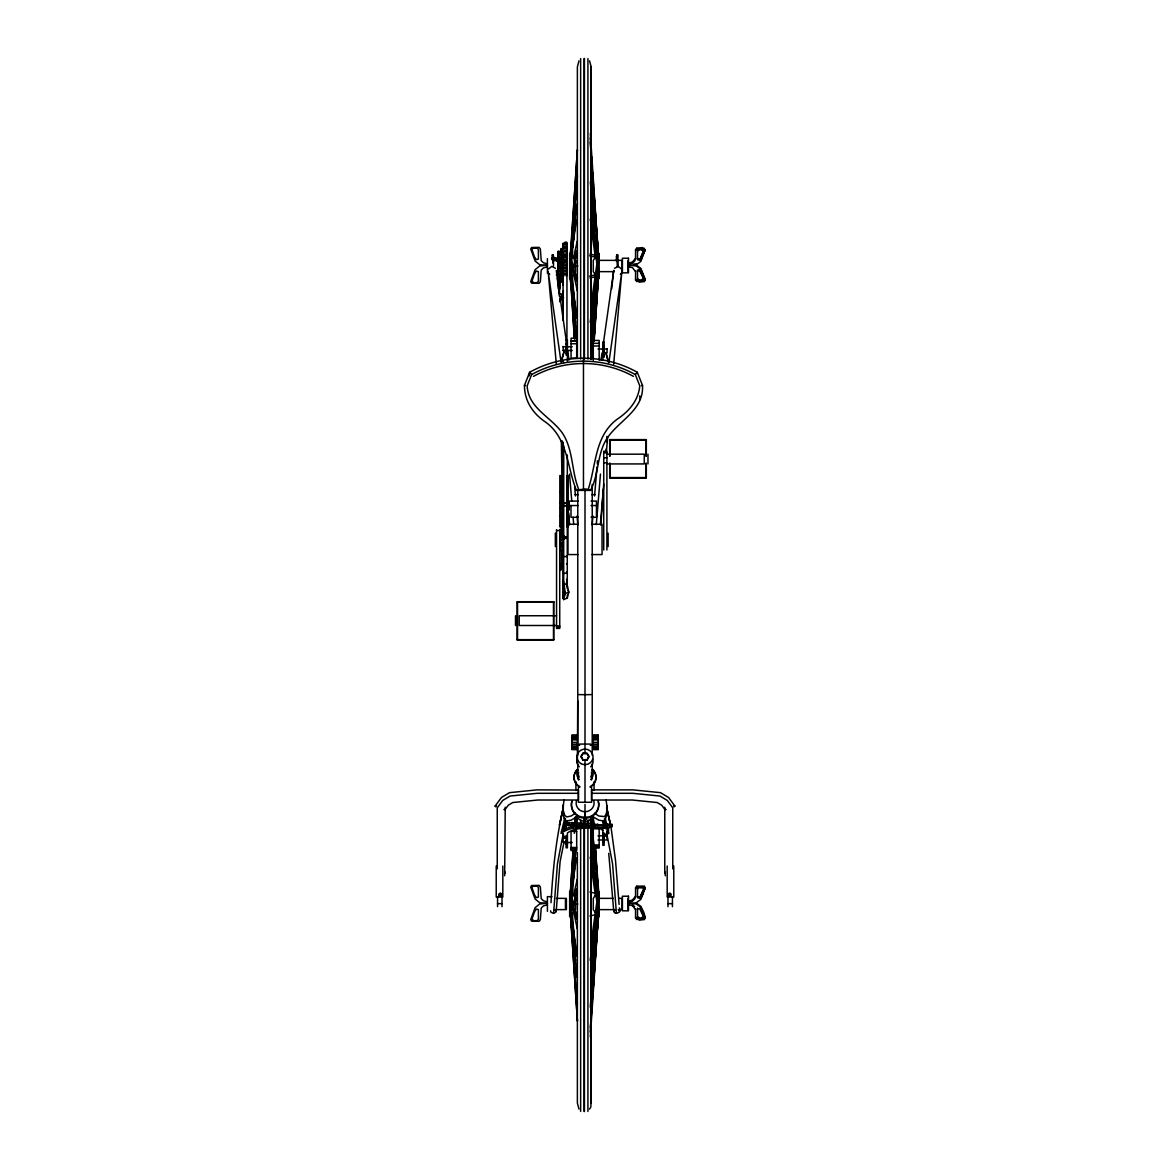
<?xml version="1.0" encoding="UTF-8"?>
<svg xmlns="http://www.w3.org/2000/svg" width="1170" height="1170" viewBox="0 0 1170 1170"><rect width="100%" height="100%" fill="white"/><g stroke="black" fill="none" stroke-linecap="round" stroke-linejoin="round"><path stroke-width="1.5" d="M562.975 442.158L562.916 536.942L564.423 536.942M563.048 320.346L563.092 256.742L566.967 256.742L566.923 347.622M563.077 249.283L563.092 247.616L566.967 247.616L566.967 249.283M563.077 246.885L563.092 243.345L566.967 243.345L566.967 257.458M563.75 445.77L563.691 536.913L562.916 536.942L567.274 536.942L567.333 454.925M566.909 353.428L566.923 349.815M566.967 253.437L566.967 252.31M566.967 246.885L566.967 243.345M495.202 805.925L501.447 797.487L509.52 792.66L537.176 789.867L578.433 790.043L578.448 800.017L537.688 800.017L512.767 802.532L508.292 805.209L505.118 809.494M585 804.404L585.044 818.152L588.554 817.757A13.704 13.133 0 0 0 598.309 801.669M664.882 809.494L661.708 805.209L657.233 802.532L632.312 800.017L591.625 800.017L591.552 789.867L632.824 789.867L660.48 792.66L668.553 797.487L674.797 805.925M552.094 259.813L552.342 254.884L553.278 254.884L553.834 260.778M552.854 263.089L553.278 254.884M550.982 902.699C552.84 870.831 555.911 838.831 563.399 807.768L559.421 825.245L563.297 807.476M550.558 910.772L550.997 912.322L553.571 913.36L557.417 863.986L563.106 834.181M553.571 913.36L556.174 911.869L560.094 861.632L564.115 841.581M616.166 260.778L616.722 254.884L617.658 254.884L618.243 266.394L621.533 268.983M617.102 260.778L617.658 254.884M570.39 257.356L570.404 258.877L577.337 150.096M571.53 258.848L572.013 251.608M572.744 240.742L573.359 231.689M576.284 188.253L576.035 191.865L576.883 179.215M593.526 327.892L593.76 324.265L593.439 327.892M594.492 313.37L594.974 306.116M595.208 302.489L596.773 278.884M594.184 340.748L597.08 297.165M597.329 293.538L598.162 280.829M570.039 896.659L573.183 849.639M574.28 833.347L574.528 829.72M575.026 822.481L575.391 817.055M571.53 896.849L572.013 889.595M572.744 878.743L572.993 875.116M593.526 965.894L593.76 962.266L593.439 965.894M594.974 944.102L594.36 953.184L594.945 946.018M595.208 940.475L596.656 918.684M590.323 1036.839L598.162 918.83M598.674 909.748L598.411 915.189L598.382 912.366M591.084 359.395L591.347 355.768M593.351 326.752L593.731 321.311M594.243 314.057L597.49 270.723M592.722 357.727L593.234 350.473M593.863 341.406L598.777 270.665L597.285 270.445M600.853 525.213L603.34 488.928M605.841 452.644L606.089 449.017M606.587 441.763L606.952 436.322M590.835 1001.023L591.464 991.955M593.234 966.552L593.731 959.298M594.111 953.857L597.139 910.333M590.207 1031.998L598.747 908.593L598.382 909.514M571.486 242.585L570.229 255.879L577.41 149.935M571.53 255.777L571.911 250.307M574.075 219.316L574.455 213.847M575.099 204.735L575.596 197.438M570.39 893.924L573.081 849.903M574.85 824.382L575.362 817.099M571.53 893.763L571.779 890.121M574.075 857.303L574.455 851.833M576.371 824.499L576.751 819.029M570.156 261.861L570.975 258.161L576.693 281.473M570.975 251.009L571.516 243.769M572.203 234.731L572.744 227.492M573.432 218.439L573.841 213.013M574.792 200.348L575.055 196.736M576.02 184.07L576.284 180.458M572.072 256.581L572.481 251.155M572.759 247.543L573.578 236.676M573.841 233.064L574.119 229.452M575.347 213.159L575.611 209.547M594.535 313.443L594.945 308.017M595.354 302.591L596.173 291.754M596.583 286.328L597.124 279.103M593.994 340.645L598.396 276.983M570.156 899.862L570.975 896.161L576.693 919.474M570.975 889.01L571.516 881.77M572.203 872.718L572.744 865.478M573.432 856.44L573.841 851.014M576.02 822.071L576.284 818.444M572.072 894.582L572.481 889.156M572.759 885.529L573.432 876.491M573.841 871.065L574.119 867.438M595.354 940.592L596.173 929.74M596.451 926.128L597.124 917.09M590.323 1027.435L590.865 1020.196M591.406 1012.971L592.225 1002.134M592.634 996.708L598.396 914.984M570.39 266.979L577.453 175.646M574.645 228.413L570.96 267.067M575.099 222.973L575.538 217.518M575.991 212.062L576.576 204.794M592.166 525.081L592.912 515.985M594.565 496.007L596.978 466.932M611.705 288.858L613.723 270.504L613.738 271.674M596.305 524.511L600.473 474.099M600.459 523.941L603.764 484M606.469 451.313L607.669 436.79M613.68 364.162L621.855 271.279L608.868 362.729M570.39 904.98L574.47 849.976M575.962 831.811L576.254 828.17M576.561 824.543L577.293 815.461M571.677 902.757L574.499 868.228M505.235 807.183L504.665 875.803M577.731 700.918L577.38 763.22M591.186 1096.29L590.835 1107.069L589.563 1109.131M589.563 60.869L591.186 66.924L590.718 359.292M591.04 343.541L597.095 278.241M591.216 358.195L598.382 274.365M591.04 981.542L596.919 918.04M590.207 1007.077L598.777 914.56M559.582 289.078L561.073 273.268M562.243 260.969L563.092 252.193L562.258 262.065M561.424 270.811L559.26 293.568L563.092 294.27L563.428 290.716M591.04 328.711L594.155 296.112M594.492 292.5L594.843 288.873M591.04 966.698L594.155 934.113M594.492 930.486L594.843 926.859M591.508 977.623L591.859 973.996M593.936 952.263L594.272 948.651M529.264 375.892L529.644 372.265C563.136 353.603 603.808 353.603 637.299 372.265L642.505 385.383C643.968 408.813 621.679 419.211 609.234 435.284C596.495 451.254 599.713 473.002 590.514 490.391L576.43 490.391C567.026 467.371 568.093 438.925 546.083 422.443C533.184 414.004 524.438 401.164 524.438 385.383L529.644 372.265L531.648 374.532L527.158 385.851C528.255 408.272 550.953 416.783 562.448 433.134C573.622 450.216 571.326 471.452 578.857 489.777L585.877 488.972L590.514 490.391M590.177 322.306L598.674 260.793L597.636 260.427L597.373 261.51M598.396 261.89L598.396 261.144M590.177 960.307L598.747 898.999L597.811 898.355L597.285 899.306M572.335 235.375L572.759 231.777M571.53 255.294L571.954 251.696M572.788 244.501L574.689 228.311M575.113 224.713L575.538 221.101M570.404 893.851L571.486 880.571M571.53 893.295L571.954 889.697M572.788 882.502L574.485 868.096M575.113 862.699L575.538 859.102M597.153 284.617L598.777 277.392M597.153 922.618L598.777 915.379M577.424 203.185L570.39 254.621M576.108 850.195L570.39 892.622M590.338 181.993L598.396 269.202M591.04 827.205L598.396 907.203M577.176 338.013L570.404 276.149M577.395 977.813L570.404 914.136M590.982 305.662L597.285 260.895M601 360.141L602.009 352.96M602.521 349.377L603.033 345.793M603.544 342.21L613.723 270.504M590.982 943.663L597.285 898.882M598.777 276.559L598.747 271.747M571.501 254.139L572.028 250.526M572.817 245.115L576.503 219.858M572.817 883.116L576.503 857.844M597.256 239.119L598.382 257.634M597.256 877.12L598.777 899.335M566.046 828.258L567.274 821.413M665.335 875.803L664.999 871.942M564.817 830.612L566.821 820.521M570.024 904.498L570.975 904.03M560.108 298.95L560.108 301.816L560.591 299.593M563.823 830.832L566.002 820.784M563.34 806.379L563.238 804.858L562.828 813.004L563.033 812.009L563.998 818.473L565.827 821.077L571.165 820.155L576.927 816.806L578.053 818.298A10.34 10.033 0 0 0 585 821.428A10.34 10.033 0 0 0 591.947 818.298L593.073 816.806L598.835 820.155L604.173 821.077C608.385 813.457 607.493 809.377 606.001 799.754M573.241 258.731L577.234 241.239M574.294 261.012L576.693 250.526M591.289 303.279L592.488 298.072M595.691 284.178L596.89 278.972M591.552 308.938L592.356 305.458M573.636 894.977L577.234 879.24M574.704 897.258L576.693 888.527M591.289 941.28L592.488 936.058M595.691 922.165L596.495 918.699M591.552 946.925L592.751 941.718M593.556 938.238L594.345 934.771M562.828 830.598L565.563 818.824M575.333 338.89L570.024 268.339L570.784 267.828L574.528 307.988M577.38 1004.021L570.024 906.326L570.784 905.814L574.528 945.974M561.059 833.362L564.803 817.962M566.499 582.09L568.825 592.166L567.274 598.133L563.662 599.596L565.256 593.512L563.691 584.722L563.691 538.449L562.916 538.215L566.499 538.024L567.274 538.259L567.274 588.656M619.296 907.861C623.639 913.887 610.828 915.028 614.762 909.894M561.571 359.877L564.408 350.181L561.571 361.398L561.571 359.877L563.911 362.524M628.48 263.981L632.414 263.089L634.666 261.1L635.559 259.17L635.559 249.561L636.816 248.157L642.476 247.601L645.182 249.693L640.78 260.5M645.182 249.693L640.78 261.451L636.29 264.727L628.48 265.561M644.143 891.116L645.182 887.679L644.29 886.246L636.816 886.143L635.559 887.562L635.559 897.156L634.666 899.101L632.414 901.075L628.48 901.982M645.182 887.679L640.78 899.452L636.29 902.728L628.48 903.547M563.998 799.754L562.931 809.464L564.832 815.563L566.88 816.909L571.165 816.002L575.494 813.223M574.294 337.867L570.39 275.974M577.453 1021.176L570.39 913.96M577.439 253.554L570.39 274.658M571.428 274.292L576.298 261.056M570.726 909.763L577.439 891.54M571.428 912.293L576.912 897.39M588.086 489.777C596.173 465.718 594.477 436.322 616.941 419.372C628.86 411.533 638.396 400.564 639.785 385.851L635.295 374.532C603.033 356.689 563.911 356.689 531.648 374.532M639.595 260.208L643.997 250.014L639.595 260.208L637.518 259.725L637.518 250.014M639.595 898.209L643.997 888.981L643.251 887.05L643.997 888.015L639.595 898.209L637.518 897.712L637.518 888.015M598.747 261.407L598.396 255.894M561.205 298.014L562.463 294.869M560.108 301.816L563.092 294.27M635.559 258.204L632.414 262.124L628.48 263.016M635.559 896.205L632.414 900.11L628.48 901.017M640.78 898.487L643.632 892.827M606.528 832.689L608.663 828.667L605.153 826.473M608.663 828.667L605.826 835.746L605.826 834.034M548.467 268.983L551.757 266.394L555.501 268.31M581.08 756.42L583.04 753.144L586.96 753.144L588.919 756.42L586.96 760.134L583.04 760.134L581.08 756.42L583.04 760.134M581.08 756.858L583.04 753.144M586.96 760.134L588.919 756.42M574.455 339.095L570.404 273.253M577.41 1020.869L570.404 911.255M578.989 60.869L577.38 66.924L577.38 358.43M633.731 264.625L636.29 265.049L640.78 268.325L645.182 279.133L644.29 281.531L639.478 282.175L635.559 280.215L635.559 270.606M644.29 281.531L645.182 279.133M636.29 903.035L640.78 906.311L643.632 911.971L645.182 917.119L644.29 919.518L639.478 920.161L635.559 918.216L635.559 908.607M644.29 919.518L645.182 917.119M597.358 892.183L598.543 892.008L598.396 893.397M571.721 277.173L575.538 271.645L575.538 260.559M596.144 256.215L593.278 260.369L593.278 271.645L596.144 275.798M571.721 915.174L575.538 909.631L575.538 898.355L571.721 892.827M596.144 894.202L593.278 898.355L593.278 909.631L596.144 913.785M637.518 278.796L640.063 280.186L643.997 278.796L639.595 269.568L637.518 270.051L637.518 279.762L638.659 280.961L641.847 281.151L643.251 280.727L643.997 278.796M637.518 916.783L640.063 918.172L643.997 916.783L641.482 910.26M641.847 919.137L643.251 918.713L643.997 916.783M637.299 372.265L635.295 374.532M614.499 268.31L618.243 266.394L617.321 266.38L616.722 254.884M620.349 274.35L621.08 273.488M635.559 250.526L636.816 249.122L642.476 248.566L645.182 250.643M635.559 888.513L636.816 887.109L642.476 886.567L645.182 888.644M637.518 250.98L640.063 249.59L643.997 250.98M637.518 888.981L638.659 887.767L643.251 888.001M598.382 895.635L598.396 894.041M570.404 258.292L577.234 290.76M570.404 896.279L577.234 928.761M570.404 911.079L570.565 912.732M570.39 895.342L570.39 896.6M598.382 271.528L598.396 270.855M570.39 915.423L571.56 927.049M570.39 272.2L570.404 273.721M570.39 910.187L570.404 911.708M597.285 908.446L598.396 908.856M674.11 806.861L674.666 806.452A4.841 0.877 -18.2 0 0 674.344 805.837L673.584 805.867M567.406 838.276L564.408 838.276L561.571 831.197C573.695 822.7 589.812 826.883 603.588 825.201L610.096 823.929L612.246 824.367L612.246 826.707C597.68 830.554 580.569 824.28 567.406 832.908L567.406 847.826L566.075 847.826L566.075 835.585L567.406 835.585M561.571 832.908C573.695 824.411 589.812 828.594 603.588 826.912L607.259 825.64L612.246 826.078M598.396 254.943L590.221 142.228M598.221 255.499L598.747 254.416L590.163 219.273M533.476 376.36C564.627 359.248 602.316 359.248 633.467 376.36M567.274 583.464L563.691 584.722L562.916 583.362L564.423 583.362M571.135 268.603L570.039 268.442M578.857 489.777L576.43 490.391M610.696 825.45L612.246 824.996M641.452 385.661L642.505 385.383M547.414 266.877L543.48 267.871L541.227 270.065L540.335 281.751L539.077 283.315L531.604 283.213L530.727 281.619L535.114 269.67L539.619 266.058L547.414 265.137M547.414 904.878L543.48 905.872L541.227 908.052L540.335 919.752L539.077 921.302L531.604 921.199L530.727 919.605L535.114 907.671L539.619 904.044L547.414 903.138M589.534 276.208L597.811 274.263M589.943 278.007L598.221 276.047M589.943 915.993L598.221 914.033M637.518 271.016L639.595 270.533L643.997 279.762M637.518 909.002L639.595 908.52L643.997 917.748M602.418 825.318L588.247 823.227L566.982 822.759L566.982 825.084L568.518 825.537L593.585 826.429M566.982 824.47L594.565 825.479M598.674 260.442L590.323 133.38M595.398 847.592L598.396 898.472M633.731 264.201L636.29 263.762M640.063 248.625L638.659 248.815L638.659 249.78M563.691 538.449L567.274 538.259M566.499 536.971L567.274 536.942M666.096 809.552L665.335 809.581A4.841 0.877 -18.2 0 1 664.999 808.967M578.74 694.512C577.38 694.731 592.62 694.731 591.259 694.512M586.155 826.59L594.828 826.327M579.048 824.28L585.804 824.119M617.307 266.409L618.243 266.394M552.342 254.884L552.664 256.493L553.6 256.493M564.993 243.682L566.748 243.682M564.993 243.886L566.748 243.886M564.993 246.665L566.748 246.665M564.993 247.382L566.748 247.25M560.854 249.839L562.126 249.693M560.854 250.365L562.126 250.248M560.854 250.775L562.126 250.877M564.993 250.921L566.748 250.921M560.854 251.857L562.126 251.857M560.854 252.091L562.126 252.091M557.929 252.193L558.997 252.325M560.854 252.281L562.126 252.281M560.854 252.369L562.126 252.369M557.929 252.764L558.997 252.676M557.929 253.1L558.997 253.1M557.929 254.007L558.997 254.007M558.997 254.212L557.929 254.212L558.997 254.446M564.993 254.899L566.748 254.987M560.854 255.236L562.126 255.236M564.993 256.171L566.748 256.171M557.929 256.449L558.997 256.391M557.929 256.596L558.997 256.596M557.929 256.859L558.997 256.859M560.854 257.81L562.126 257.81M556.335 258.687L551.64 258.687L551.64 257.883L556.335 257.883L556.335 261.407M560.854 258.716L562.126 258.716M557.929 259.009L558.997 259.053M560.854 259.082L562.126 259.082M557.929 259.784L558.997 259.784M557.929 260.076L558.997 260.076M564.993 259.945L566.748 259.989M553.205 260.34L556.335 260.34M599.172 260.369L622.162 260.369L622.162 271.645M560.854 261.436L562.126 261.466M557.929 262.095L558.997 262.065M564.993 262.036L566.748 262.036M563.077 262.504L564.598 262.504M560.854 262.957L562.126 262.957M557.929 263.338L558.997 263.338M628.48 265.18L636.29 266.014L640.78 269.275L645.182 280.083M557.929 265.356L558.997 265.356M560.854 265.356L562.126 265.356M564.993 265.356L566.748 265.356M547.414 265.561L539.619 264.639L535.114 261.027L530.727 249.078L531.604 247.484L539.077 247.382L540.335 248.947L541.227 260.632L543.48 262.826L547.414 263.82M572.803 265.999L577.848 265.999M557.929 267.038L558.997 267.038M560.854 267.36L562.126 267.36M564.993 268.135L566.748 268.135M557.929 268.632L558.997 268.603M560.854 269.232L562.126 269.261M557.929 270.621L558.997 270.621M564.993 270.753L566.748 270.723M557.929 270.928L558.997 270.928M560.854 271.63L562.126 271.63M557.929 271.689L558.997 271.645M599.172 271.645L613.314 271.645M560.854 271.981L562.126 271.981M560.854 272.844L562.126 272.844M560.854 272.902L562.126 272.902M557.929 273.839L558.997 273.839M564.993 274.029L566.748 274.029M557.929 274.248L558.997 274.102M557.929 274.321L558.997 274.321M556.335 275.038L559.26 275.038L559.26 296.025M560.854 275.462L562.126 275.462M560.854 275.769L562.126 275.945M557.929 276.252L558.997 276.252M560.854 276.018L562.126 276.018M557.929 276.325L558.997 276.486M557.929 276.69L558.997 276.69M557.929 277.597L558.997 277.597M557.929 277.933L558.997 277.933M557.929 278.036L558.997 278.036M560.854 278.416L562.126 278.328M560.854 278.606L562.126 278.606M560.854 278.84L562.126 278.84M560.854 280.332L562.126 280.332M560.854 280.449L562.126 280.449M560.854 280.858L562.126 280.858M560.854 281.005L562.126 281.005M593.292 343.307L599.172 343.366M571.062 343.746L576.693 343.746M566.075 344.053L567.406 344.053M593.292 345.984L599.172 345.984M602.828 346.291L604.144 346.291M563.15 346.788L572.247 346.788M566.075 348.455L567.406 348.455M597.972 349.026L607.069 349.026M566.075 349.523L567.406 349.523M563.15 350.473L572.247 350.473M602.828 350.693L604.144 350.693M602.828 351.76L604.144 351.76M566.075 353.208L567.406 353.208M567.406 355.036L566.075 355.036L566.075 339.783L567.406 339.783L567.406 361.398M602.828 355.446L604.144 355.446M602.828 357.274L604.144 357.274L604.144 342.02L602.828 342.02L602.828 360.506M609.702 440.008L646.323 440.008M603.735 452.644L606.908 452.644M606.908 454.179L644.26 454.179L644.26 463.934L606.908 463.934M603.735 457.777L606.908 457.777M603.735 462.808L606.908 462.808M609.702 477.565L646.323 477.565M559.83 491.649L561.044 491.649M566.953 491.649L568.167 491.649M574.967 494.617L578.302 494.617M591.698 494.617L595.033 494.617M578.331 501.082L569.249 501.082L569.249 510.003M591.025 501.082L596.466 501.082L596.466 517.286L591.011 517.286M559.83 502.456L561.044 502.456M566.953 502.456L568.167 502.456M559.83 502.72L568.167 502.72M561.044 502.968L568.167 502.968M561.044 505.542L568.167 505.542M569.249 505.542L578.331 505.542M591.011 505.542L596.466 505.542M561.044 505.791L568.167 505.791M559.83 508.35L561.044 508.35M566.953 508.35L568.167 508.35M566.953 511.831L568.167 511.831M559.83 515.868L561.044 515.868M566.953 515.868L568.167 515.868M578.272 517.286L570.989 517.286L570.989 505.542M567.962 524.262L578.185 524.262M591.815 524.262L602.038 524.262L602.038 554.565L591.815 554.565M559.83 526.354L561.044 526.354M566.953 526.354L568.167 526.354M556.554 530.566L559.728 530.566M560.24 530.639L562.916 530.639M562.916 536.664L564.423 536.811M562.916 537.088L564.423 537.088M562.916 538.215L564.423 538.215M562.916 538.609L564.423 538.609M560.24 540.057L561.337 540.057M560.24 549.476L562.916 549.476M578.185 554.565L567.962 554.565L567.962 525.871M562.916 587.398L564.423 587.398M562.916 588.247L564.423 588.247M562.916 588.876L564.423 588.876M562.916 589.446L564.423 589.446M562.916 591.888L564.423 591.888L565.256 593.512L568.825 592.166L568.006 590.543M562.916 592.122L564.423 592.122M562.916 592.532L564.423 592.532M562.916 594.799L564.423 594.799M562.916 595.267L564.423 595.267L564.423 585.102M517.14 602.111L553.761 602.111M556.554 615.742L519.202 615.742L519.202 625.497L556.554 625.497M556.554 625.979L559.728 625.979M556.554 627.032L559.728 627.032M517.14 639.668L553.761 639.668M577.38 735.199L571.867 735.199L571.867 749.56L577.38 749.56M571.867 735.447L577.38 735.447M592.737 735.447L598.265 735.447M571.867 736.164L577.38 736.164M592.737 736.164L598.265 736.164M571.867 737.305L577.38 737.305M592.737 737.305L598.265 737.305M571.867 738.036L577.38 738.036M592.737 738.036L598.265 738.036M571.867 738.782L577.38 738.782M592.737 738.782L598.265 738.782M571.867 739.893L577.38 739.893M592.737 739.893L598.265 739.893M571.867 742.38L577.38 742.38M592.737 742.38L598.265 742.38M571.867 744.237L577.38 744.237M592.737 744.237L598.265 744.237M571.867 745.963L577.38 745.963M592.737 745.963L598.265 745.963M571.867 747.454L577.38 747.454M592.737 747.454L598.265 747.454M571.867 748.595L577.38 748.595M592.737 748.595L598.265 748.595M571.867 749.312L577.38 749.312M592.737 749.312L598.265 749.312M583.04 753.582L586.96 753.582L588.919 756.858M583.04 759.696L586.96 759.696M578.375 793.304L537.205 793.304L510.076 796.039L502.734 800.426L497.25 807.841L497.25 868.842M591.625 793.304L632.794 793.304L659.924 796.039L667.266 800.426L672.75 807.841L672.75 868.842M602.828 833.069L604.144 833.069L604.144 845.296L602.828 845.296L602.828 828.667M602.828 834.298L604.144 834.298M597.972 835.819L607.069 835.819M566.075 836.828L567.406 836.828M602.828 838.466L604.144 838.466M597.972 839.987L607.069 839.987L607.069 835.716M602.828 840.499L604.144 840.499M566.075 840.996L567.406 840.996M602.828 841.493L604.144 841.493M572.247 842.517L563.15 842.517L563.15 838.246M566.075 843.029L567.406 843.029M566.075 844.023L567.406 844.023M593.292 844.974L599.172 844.974M571.062 847.49L576.693 847.49M571.062 848.981L576.693 848.908M551.977 896.673L547.414 896.673L547.414 911.328M556.408 898.355L565.461 898.355L565.461 909.631L554.595 909.631M599.172 898.355L613.314 898.355M618.623 898.355L622.162 898.355L622.162 909.631L618.623 909.631M628.48 903.167L636.29 904L640.78 907.276L645.182 918.084M497.557 903.649L502.018 903.649M547.414 903.547L539.619 902.64L535.114 899.013L530.727 887.079L531.604 885.485L539.077 885.383L540.335 886.933L541.227 898.633L543.48 900.812L547.414 901.807M667.982 903.649L672.443 903.649M572.803 904L577.848 904M599.172 909.631L615.084 909.631M639.478 919.196L642.476 919.196M616.4 256.493L617.336 256.493M496.416 805.867L495.656 805.837A4.841 0.877 18.2 0 0 495.334 806.452L495.89 806.861M503.904 809.552L504.665 809.581A4.841 0.877 18.2 0 0 505.001 808.967M637.518 908.052L637.518 917.748L640.063 919.137M628.48 266.76L632.414 267.652L635.559 271.572M628.48 904.746L632.414 905.653L635.559 909.573M560.459 298.76L562.872 299.315L563.092 313.838M637.518 258.76L639.595 259.243M637.518 896.761L639.595 897.244M589.943 254.007L594.916 255.177M589.534 255.791L596.159 257.356M589.943 891.993L596.568 893.558M524.438 385.383L525.491 385.661M566.982 823.373L568.518 823.826L568.518 825.537M641.847 248.625L643.251 249.049M598.382 892.169L598.777 893.441M618.228 909.543L619.486 911.298M603.983 827.453L608.663 830.378M594.506 813.223L598.835 816.002L604.173 816.572C607.61 815.402 607.405 802.986 606.66 806.379M599.011 827.907L602.828 830.378M566.499 556.086L567.274 556.613L562.916 556.51M570.039 276.295L571.53 276.12L572.159 285.173M570.039 914.282L571.53 914.106L572.159 923.174M570.404 278.826L570.024 276.822M555.238 909.894L556.218 911.342M634.666 906.662L632.414 904.688L632.414 905.653M598.396 276.69L598.543 277.685L597.285 277.407M598.396 914.677L598.543 915.671L597.285 915.408M566.514 563.516L567.274 564.291M635.559 279.25L636.816 281.619M635.559 917.251L636.816 919.62M561.6 295.279L563.604 297.633M561.03 297.165L562.872 299.315M548.92 273.488L549.651 274.35M566.499 571.75L567.274 572.773L563.691 573.592L562.916 572.569M571.721 254.826L575.538 260.369M578.989 1109.131L577.38 1103.076L577.38 852.477M566.514 579.325L567.274 580.627M562.916 580.349L563.662 581.651M561.571 831.197L563.691 835.219M563.662 599.596L562.916 597.738L564.423 591.888L562.916 583.362M574.996 271.835L577.439 278.46M574.996 909.821L577.439 916.446M608.663 362.115L605.826 352.419L608.181 362.013M591.274 230.256L595.998 249.59M605.197 817.962L608.941 833.362M590.163 857.259L598.747 892.418L595.325 847.241M591.274 868.242L595.998 887.577M610.564 824.952L606.601 807.768L610.184 823.505M604.437 818.824L606.001 825.552M607.172 830.598L607.947 833.961M606.703 807.476L610.199 823.461M603.998 820.784L605.095 825.815M606.894 834.181L612.583 863.986L616.429 913.36M603.179 820.521L604.188 825.567M566.806 583.786L567.406 587.164M602.726 821.413L603.34 824.835M505.001 871.942L505.235 873.244M597.285 268.837L594.448 239.791M597.285 906.823L594.448 877.778M571.501 277.904L576.532 313.604M570.039 278.343L571.56 289.048M556.276 270.504L566.207 340.411M567.728 351.175L569 360.141M561.132 362.729L548.145 271.279L556.32 364.162M608.722 853.369L613.782 911.342M571.501 915.905L576.284 949.806M591.493 229.92L595.515 258.585M591.493 867.921L595.515 896.571M610.959 826.663L615.464 859.95L619.106 904.41M571.53 276.705L576.371 318.094M571.53 914.706L572.364 921.901M572.788 925.499L576.371 956.095M639.741 395.899L640.122 399.54M591.113 205.496L593.921 234.38M590.338 819.98L590.689 823.592M591.113 843.497L593.921 872.367M591.552 177.43L591.888 181.072M594.916 213.715L595.588 220.984M596.086 226.424L596.919 235.492M594.916 851.716L595.588 858.97M596.086 864.411L596.919 873.478M591.216 828.272L591.552 831.899M592.225 839.153L592.722 844.594M593.234 850.034L593.731 855.475M594.579 864.557L594.916 868.184M591.186 1103.076L590.718 817.888M557.388 277.948L558.295 288.858M574.675 486.91L575.435 496.007M577.088 515.985L577.834 525.081M569.527 474.099L571.764 501.096M573.11 517.301L573.695 524.511M562.785 442.231L563.384 449.499M568.649 513.045L569.541 523.941M572.262 274.701L575.786 318.284M571.194 280.23L571.486 283.857M572.262 912.688L575.64 954.457M571.194 918.216L571.486 921.843M590.777 169.489L595.325 229.261M575.07 315.227L575.611 322.467M576.166 329.691L576.708 336.931M592.971 816.455L593.526 823.695M591.61 818.356L592.02 823.782M592.298 827.409L593.541 843.716M593.819 847.343L595.325 867.262M575.07 953.214L575.611 960.453M576.166 967.692L576.839 976.731M590.207 138.001L591.084 150.696M591.464 156.136L592.225 167.017M592.605 172.458L593.482 185.152M593.731 188.78L594.74 203.302M594.989 206.929L597.007 235.945M597.256 239.572L598.016 250.453M591.464 178.045L594.243 217.956M594.74 225.21L595.12 230.651M572.656 292.427L573.037 297.867M592.971 815.899L593.614 824.967M595.252 848.543L595.881 857.61M596.13 861.237L597.007 873.946M597.256 877.573L598.016 888.454M591.596 817.859L593.351 843.248M593.614 846.875L594.243 855.943M594.74 863.197L594.989 866.838M568.284 512.519L569.146 525.213M572.656 930.428L573.037 935.868M571.647 275.125L572.262 284.237M572.759 291.535L573.125 297.005M571.647 913.112L572.262 922.238M572.759 929.536L573.125 935.005M591.713 177.065L594.492 218.805M594.726 222.432L595.208 229.7M595.574 235.141L596.056 242.395M596.773 253.29L597.256 260.544M593.336 816.748L593.819 824.002M591.947 818.693L592.312 824.133M592.795 831.402L593.643 844.096M593.877 847.723L594.36 854.992M594.843 862.246L595.208 867.687M595.574 873.142L596.056 880.396M597.022 894.918L597.256 898.545M552.664 256.493L552.898 260.778M585 811.731L584.956 818.152L581.446 817.757A13.704 13.133 0 0 1 571.852 801.669M562.126 440.812L562.185 444.454M562.931 495.51L563.15 510.091M561.366 440.666L562.39 509.93M673.774 866.005L673.774 897.039L667.178 897.039L667.178 866.005M672.443 896.659L672.443 906.692M667.982 896.659L667.982 906.692M664.765 807.183L664.765 873.244M647.975 454.179L647.975 463.934M646.323 456.11L646.323 439.613L609.702 439.613L609.702 456.11M646.323 463.261L646.323 477.96L609.702 477.96L609.702 463.261M645.928 440.008L645.928 456.11M645.928 463.261L645.928 477.565M644.29 248.245L644.29 249.21M644.29 886.246L644.29 887.196M643.997 888.015L643.997 888.981M643.251 279.762L643.251 280.727M643.251 917.763L643.251 918.713M639.595 269.568L639.595 270.533M638.659 279.996L638.659 280.961M638.659 917.997L638.659 918.962M636.816 248.157L636.816 249.122M636.816 886.143L636.816 887.109M632.414 262.124L632.414 263.089M632.414 900.11L632.414 901.075M628.071 260.369L628.071 271.645M628.071 898.355L628.071 909.631M610.096 823.929L610.096 825.64M609.979 440.008L609.979 456.11M609.979 463.261L609.979 477.565M608.122 533.125L608.122 546.595M607.259 823.929L607.259 825.64M607.069 348.689L607.069 353.048M606.908 550.017L606.908 451.269L603.735 451.269L603.735 550.017M605.226 826.005L605.226 827.716M605.109 824.397L605.109 826.108M603.588 825.201L603.588 826.912M599.172 253.437L599.172 278.562M599.172 360.301L599.172 340.441L593.292 340.441L593.292 360.301M599.172 891.438L599.172 916.563M598.06 262.753L598.06 265.999M598.06 895.108L598.06 897.712M598.06 900.739L598.06 904M598.06 912.878L598.06 916.125M597.738 824.046L597.738 825.757M597.373 460.746L597.373 464.124M594.082 781.706L594.082 790.496M592.225 484.497L592.225 755.206M592.225 763.82L592.225 771.103M591.625 787.644L591.625 802.254L578.375 802.254L578.375 787.644M591.186 66.924L591.186 73.71M590.982 72.218L590.982 359.292M590.982 817.888L590.982 1097.782M588.247 823.227L588.247 824.938M587.925 58.573L587.925 359M587.925 819.936L587.925 823.505M587.925 827.088L587.925 1111.427M585 490.069L585 753.656M585 760.061L585 802.254M585 816.909L585 821.428M584.43 58.5L584.43 359.029M584.43 819.907L584.43 823.475M584.43 827.058L584.43 1111.5M584.137 58.5L584.137 359.029M584.137 819.907L584.137 823.475M584.137 827.058L584.137 1111.5M583.464 357.669L583.464 490.391M581.973 825.757L581.973 827.468M580.642 58.573L580.642 359M580.642 819.936L580.642 823.505M580.642 827.088L580.642 1111.427M577.775 489.981L577.775 755.206M577.775 763.82L577.775 771.103M576.634 827.248L576.634 828.96M575.918 781.706L575.918 790.496M575.64 823.578L575.64 825.289M574.104 822.773L574.104 824.484M572.496 826.576L572.496 828.287M571.954 822.305L571.954 824.016M570.77 257.122L570.77 262.753M570.77 265.298L570.77 269.261M570.77 274.892L570.77 276.88M570.77 897.712L570.77 900.739M570.77 902.377L570.77 907.247M570.77 912.878L570.77 914.881M569.658 253.437L569.658 278.562M569.658 891.438L569.658 916.563M569.117 822.305L569.117 824.016M567.274 595.003L567.274 598.133M566.748 275.798L566.748 242.175L564.993 242.175L564.993 275.798M566.397 898.355L566.397 909.631M566.251 828.272L566.251 829.983M564.423 536.006L564.423 539.224M564.408 836.565L564.408 838.276M563.092 243.345L563.077 285.29M563.15 346.452L563.15 350.81M562.916 481.908L562.916 598.25M561.337 512.065L561.337 530.112M561.337 530.639L561.337 537.776M561.337 542.339L561.337 547.75M561.337 549.476L561.337 569.497M560.752 536.84L560.752 543.275M560.752 563.998L560.752 570.448M560.24 529.176L560.24 550.924M559.728 529.659L559.728 628.407L556.554 628.407L556.554 529.659M555.341 533.081L555.341 546.551M553.498 258.672L553.498 265.999M553.483 602.111L553.483 639.668M547.414 258.672L547.414 273.327M517.535 602.111L517.535 639.668M515.487 615.742L515.487 625.497M502.822 866.005L502.822 897.039L496.226 897.039L496.226 866.005M502.018 896.659L502.018 906.692M497.557 896.659L497.557 906.692M598.265 800.982A13.66 13.089 0 0 1 588.554 817.04L581.461 817.011A13.66 13.089 0 0 1 571.896 800.982M593.775 800.85A8.98 8.599 0 0 1 591.435 809.201A9.126 8.746 0 0 1 578.594 809.201M578.799 809.201A8.98 8.599 0 0 1 576.444 800.85M592.078 769.918A8.175 7.883 0 0 1 590.791 779.439M579.208 779.439A8.175 7.883 0 0 1 577.922 769.918M591.406 772.2A6.64 6.406 0 0 1 590.748 777.056M579.252 777.056A6.64 6.406 0 0 1 578.594 772.2M592.795 759.257A8.073 7.78 0 0 1 590.704 766.774M579.296 766.774A8.073 7.78 0 0 1 577.205 759.257M590.323 745.392A6.406 1.345 0 0 0 590.323 744.076L579.677 744.076A6.406 1.345 0 0 0 579.677 745.392M592.605 769.246A11.466 10.983 0 0 1 590.207 786.576M592.62 769.816A11.51 11.027 0 0 1 596.027 777.611L595.618 780.478A11.539 11.056 0 0 1 590.221 787.176M592.196 778.196A7.956 7.62 0 0 1 591.391 780.039M579.793 786.576A11.466 10.983 0 0 1 577.395 769.246M577.38 769.816A11.51 11.027 0 0 0 573.973 777.611L574.382 780.478A11.539 11.056 0 0 0 579.779 787.176M578.609 780.039A7.956 7.62 0 0 1 577.804 778.196M499.59 893.982C500.526 896.834 501.828 891.964 499.59 893.982M668.947 893.982C669.869 896.834 671.185 891.964 668.947 893.982M534.412 274.029L531.897 281.253L534.047 282.789L537.235 282.584L538.39 281.253L538.39 271.586L536.299 271.045L534.412 274.029M534.412 912.03L531.897 919.24L534.047 920.775L537.235 920.571L538.39 919.24L538.39 909.587L536.299 909.046L534.412 912.03M586.448 818.985C583.523 821.047 582.982 817.318 586.448 818.985M532.642 248.376L531.897 249.444L534.412 256.669L536.299 259.652L538.39 259.111L538.39 249.444L537.235 248.113L532.642 248.376M532.642 886.377L531.897 887.445L534.412 894.655L536.299 897.639L538.39 897.097L538.39 887.445L537.235 886.114L532.642 886.377M562.126 248.654L560.854 248.61L560.854 282.102L562.126 282.043L562.126 248.61M558.997 251.287L557.929 251.331L557.929 279.411L558.997 279.411L558.997 251.287M562.126 254.753L560.854 254.753L562.126 254.928M628.48 258.234L622.411 258.234L622.411 272.829L628.48 272.829L628.48 258.234M558.997 278.372L557.929 278.372L558.997 278.504M562.126 279.82L560.854 279.82L562.126 279.937M576.693 338.203L571.062 338.203L571.062 358.064L576.693 358.064L576.693 338.203M576.693 341.07L571.062 341.07L576.693 341.128M561.044 475.605L559.83 475.605L559.83 526.836L561.044 526.836L561.044 475.605M568.167 475.605L566.953 475.605L566.953 526.836L568.167 526.836L568.167 475.605M553.761 601.716L517.14 601.716L517.14 640.063L553.761 640.063L553.761 601.716M598.265 735.199L592.737 735.199L592.737 749.56L598.265 749.56L598.265 735.199M599.172 828.784L593.292 828.784L593.292 848.001L599.172 848.001L599.172 828.784M576.693 831.314L571.062 831.314L571.062 850.531L576.693 850.531L576.693 831.314M599.172 846.378L593.292 846.378L599.172 846.451M628.48 896.22L622.411 896.22L622.411 910.83L628.48 910.83L628.48 896.22M580.963 763.615A8.073 7.78 0 0 0 593.073 756.888A8.073 7.78 0 0 0 580.963 750.145A8.073 7.78 0 0 0 580.963 763.615M668.611 895.767A1.506 1.492 0 0 0 671.127 895.108A1.506 1.492 0 0 0 669.284 893.28A1.506 1.492 0 0 0 668.611 895.767M499.254 895.767A1.506 1.492 0 0 0 501.784 895.108A1.506 1.492 0 0 0 499.941 893.28A1.506 1.492 0 0 0 499.254 895.767"/></g></svg>
